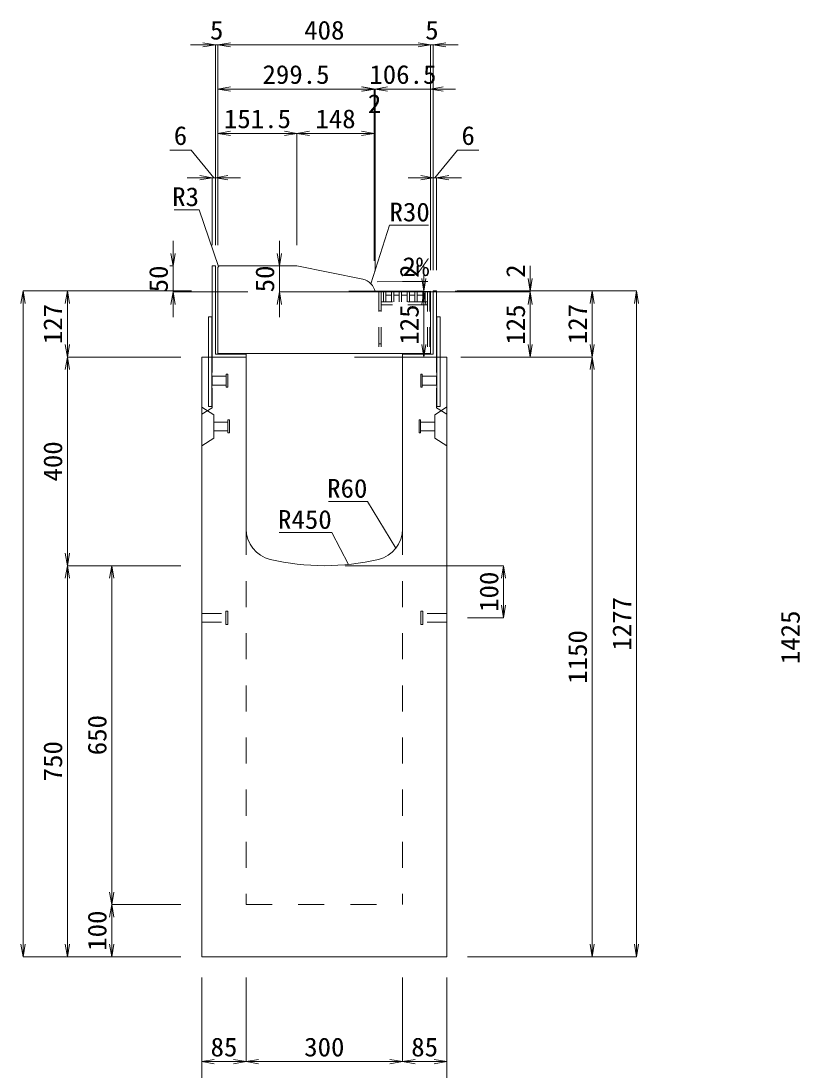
# Model space of a CAD drawing. Units: millimetres at full size. Extents: x -1809 to 57027, y -20349 to 17321.
# Drawn here: x 9318 to 10813, y -9013 to -7001 of the extents above; entities that cross this region are included whole.
import ezdxf
from ezdxf.enums import TextEntityAlignment as Align

# ---------------------------------------------------------------- set-up
doc = ezdxf.new("R2010")
doc.units = ezdxf.units.MM
doc.header["$LTSCALE"] = 50
for name, pattern in [('USER1', [2, 1, -1]), ('USER2', [1.35, 0.75, -0.6]), ('USER3', [1.35, 0.75, -0.6])]:
    doc.linetypes.add(name, pattern=pattern)
for name, color, linetype, lineweight in [('インサート', 3, 'USER2', 9), ('受枠', 3, 'Continuous', 5), ('寸法線', 7, 'Continuous', 13), ('引出線', 4, 'Continuous', 13), ('本体', 2, 'Continuous', 13), ('補助線', 8, 'Continuous', 13), ('ｸﾞﾚｰﾁﾝｸﾞ', 7, 'USER3', 9)]:
    doc.layers.add(name, color=color, linetype=linetype, lineweight=lineweight)
doc.styles.add('ＭＳ 明朝', font='')
doc.styles.get('ＭＳ 明朝').set_extended_font_data('MS Mincho')

# ---------------------------------------------------------------- blocks, each defined once
blk = doc.blocks.new('open_arrow')
at = {"color": 0, "linetype": 'Continuous', "lineweight": -2}
blk.add_lwpolyline([(7.5, 1.25), (0, 0), (7.5, -1.25)], dxfattribs=at)

msp = doc.modelspace()

# ---------------------------------------------------------------- linework, layer by layer
at = {"layer": 'インサート'}
for p, q in [((9685, -7682.55), (9712, -7682.55)), ((9685, -7682.55), (9685, -7699.55)), ((9715, -7678.55), (9712, -7678.55)), ((9712, -7678.55), (9712, -7703.55)), ((9715, -7703.55), (9715, -7678.55)), ((10085, -7678.55), (10088, -7678.55)), ((10085, -7703.55), (10085, -7678.55)), ((10088, -7678.55), (10088, -7703.55)), ((10115, -7682.55), (10088, -7682.55)), ((10115, -7682.55), (10115, -7699.55)), ((9685, -7699.55), (9712, -7699.55)), ((9712, -7703.55), (9715, -7703.55)), ((10088, -7703.55), (10085, -7703.55)), ((10115, -7699.55), (10088, -7699.55)), ((9688.2, -7770.55), (9715.2, -7770.55)), ((9688.2, -7770.55), (9688.2, -7787.55)), ((9718.2, -7766.55), (9715.2, -7766.55)), ((9715.2, -7766.55), (9715.2, -7791.55)), ((9718.2, -7791.55), (9718.2, -7766.55)), ((10081.8, -7766.55), (10084.8, -7766.55)), ((10081.8, -7791.55), (10081.8, -7766.55)), ((10084.8, -7766.55), (10084.8, -7791.55)), ((10111.8, -7770.55), (10084.8, -7770.55)), ((10111.8, -7770.55), (10111.8, -7787.55)), ((9688.2, -7787.55), (9715.2, -7787.55)), ((9715.2, -7791.55), (9718.2, -7791.55)), ((10084.8, -7791.55), (10081.8, -7791.55)), ((10111.8, -7787.55), (10084.8, -7787.55)), ((9665, -8137.55), (9711, -8137.55)), ((9665, -8154.55), (9665, -8137.55)), ((9711, -8158.55), (9711, -8133.55)), ((9711, -8133.55), (9715, -8133.55)), ((9715, -8158.55), (9715, -8133.55)), ((10085, -8133.55), (10089, -8133.55)), ((10085, -8133.55), (10085, -8158.55)), ((10089, -8133.55), (10089, -8158.55)), ((10135, -8137.55), (10089, -8137.55)), ((10135, -8137.55), (10135, -8154.55)), ((9665, -8154.55), (9711, -8154.55)), ((9715, -8158.55), (9711, -8158.55)), ((10089, -8158.55), (10085, -8158.55)), ((10135, -8154.55), (10089, -8154.55))]:
    msp.add_line(p, q, dxfattribs=at)
at = {"layer": '受枠'}
for p, q in [((9685, -7471.05), (9685, -7646.05)), ((9685, -7471.05), (9691, -7471.05)), ((9685, -7471.05), (9691, -7471.05)), ((9691, -7471.05), (9691, -7640.05)), ((10109, -7519.06), (10109, -7640.05)), ((10109, -7519.06), (10115, -7519.06)), ((10115, -7646.05), (10115, -7519.06)), ((9678, -7741.05), (9678, -7569.06)), ((9684, -7569.06), (9678, -7569.06)), ((9684, -7741.05), (9684, -7569.06)), ((10116, -7741.05), (10116, -7569.06)), ((10116, -7569.06), (10122, -7569.06)), ((10122, -7741.05), (10122, -7569.06)), ((9691, -7640.05), (9750, -7640.05)), ((9750, -7646.05), (9750, -7640.05)), ((10050, -7640.05), (10050, -7646.05)), ((10050, -7640.05), (10109, -7640.05)), ((10050, -7646.05), (10050, -7640.05)), ((9750, -7646.05), (9685, -7646.05)), ((10115, -7646.05), (10050, -7646.05)), ((9684, -7741.05), (9678, -7741.05)), ((10116, -7741.05), (10122, -7741.05))]:
    msp.add_line(p, q, dxfattribs=at)
at = {"layer": '寸法線'}
for p, q in [((9744, -7046.93), (9643, -7046.93)), ((9691, -7431.03), (9691, -7046.93)), ((9696, -7431.03), (9696, -7046.93)), ((10104, -7046.93), (9696, -7046.93)), ((9696, -7431.03), (9696, -7046.93)), ((10056, -7046.93), (10157, -7046.93)), ((10104, -7479.23), (10104, -7046.93)), ((10104, -7479.23), (10104, -7046.93)), ((10109, -7479.04), (10109, -7046.93)), ((9995.51, -7131.93), (9696, -7131.93)), ((9696, -7431.03), (9696, -7131.93)), ((9947.51, -7131.93), (10045.44, -7131.93)), ((9949.44, -7131.93), (10152, -7131.93)), ((9995.51, -7461.09), (9995.51, -7131.93)), ((9995.51, -7461.09), (9995.51, -7131.93)), ((9997.44, -7481.08), (9997.44, -7131.93)), ((9997.44, -7481.08), (9997.44, -7131.93)), ((10104, -7479.23), (10104, -7131.93)), ((9696, -7216.93), (9847.5, -7216.93)), ((9696, -7431.03), (9696, -7216.93)), ((9847.5, -7431.03), (9847.5, -7216.93)), ((9847.5, -7216.93), (9995.51, -7216.93)), ((9847.5, -7431.03), (9847.5, -7216.93)), ((9995.51, -7461.09), (9995.51, -7216.93)), ((9644.67, -7249.13), (9603.44, -7249.13)), ((9688, -7301.93), (9644.67, -7249.13)), ((10112, -7301.93), (10155.33, -7249.13)), ((10155.33, -7249.13), (10196.56, -7249.13)), ((9739, -7301.93), (9637, -7301.93)), ((9685, -7431.03), (9685, -7301.93)), ((9691, -7431.03), (9691, -7301.93)), ((10061, -7301.93), (10163, -7301.93)), ((10109, -7479.04), (10109, -7301.93)), ((10115, -7479.04), (10115, -7301.93)), ((9609.83, -7569.11), (9609.83, -7423.05)), ((9813.83, -7569.11), (9813.83, -7423.05)), ((9609.83, -7471.05), (9603.48, -7471.05)), ((9813.83, -7471.05), (9807.48, -7471.05)), ((10090.94, -7569.1), (10090.94, -7471.25)), ((10294.94, -7569.1), (10294.94, -7471.25)), ((9322.06, -8796.05), (9322.06, -7519.05)), ((9644.98, -7519.05), (9322.06, -7519.05)), ((9407.06, -7519.05), (9407.06, -7646.05)), ((9644.98, -7519.05), (9407.06, -7519.05)), ((9753.42, -7521.11), (9609.83, -7521.11)), ((9957.42, -7521.11), (9813.83, -7521.11)), ((9840.46, -7521.1), (10090.94, -7521.1)), ((9840.46, -7521.1), (10090.94, -7521.1)), ((9947.02, -7519.25), (10090.94, -7519.25)), ((10044.46, -7521.1), (10294.94, -7521.1)), ((10044.46, -7521.1), (10294.94, -7521.1)), ((10090.94, -7646.05), (10090.94, -7521.1)), ((10151.02, -7519.25), (10294.94, -7519.25)), ((10155.02, -7519.06), (10413.78, -7519.06)), ((10155.02, -7519.06), (10498.78, -7519.06)), ((10294.94, -7646.05), (10294.94, -7521.1)), ((10413.78, -7519.06), (10413.78, -7646.05)), ((10498.78, -7519.06), (10498.78, -8796.05)), ((9624.98, -7646.05), (9407.06, -7646.05)), ((9407.06, -7646.05), (9407.06, -8046.05)), ((9624.98, -7646.05), (9407.06, -7646.05)), ((9958.02, -7646.05), (10090.94, -7646.05)), ((10162.02, -7646.05), (10294.94, -7646.05)), ((10175.02, -7646.05), (10413.78, -7646.05)), ((10175.02, -7646.05), (10413.78, -7646.05)), ((10413.78, -7646.05), (10413.78, -8796.05)), ((9624.98, -8046.05), (9407.06, -8046.05)), ((9407.06, -8796.05), (9407.06, -8046.05)), ((9624.98, -8046.05), (9407.06, -8046.05)), ((9492.06, -8046.05), (9492.06, -8696.05)), ((9624.98, -8046.05), (9492.06, -8046.05)), ((9940.02, -8046.05), (10243.78, -8046.05)), ((10243.78, -8046.05), (10243.78, -8146.05)), ((10175.02, -8146.05), (10243.78, -8146.05)), ((9624.98, -8696.05), (9492.06, -8696.05)), ((9492.06, -8696.05), (9492.06, -8796.05)), ((9624.98, -8696.05), (9492.06, -8696.05)), ((9624.98, -8796.05), (9322.06, -8796.05)), ((9624.98, -8796.05), (9407.06, -8796.05)), ((9624.98, -8796.05), (9492.06, -8796.05)), ((10175.02, -8796.05), (10413.78, -8796.05)), ((10175.02, -8796.05), (10498.78, -8796.05)), ((9665, -8836.07), (9665, -8997.21)), ((9665, -8836.07), (9665, -9082.21)), ((9750, -8836.07), (9750, -8997.21)), ((9750, -8836.07), (9750, -8997.21)), ((10050, -8836.07), (10050, -8997.21)), ((10050, -8836.07), (10050, -8997.21)), ((10135, -8836.07), (10135, -8997.21)), ((10135, -8836.07), (10135, -9082.21)), ((9665, -8997.21), (9750, -8997.21)), ((9750, -8997.21), (10050, -8997.21)), ((10050, -8997.21), (10135, -8997.21))]:
    msp.add_line(p, q, dxfattribs=at)
at = {"layer": '引出線'}
for points in [[(9696.88, -7471.93), (9659.65, -7363.53), (9611.92, -7363.53)], [(9989.42, -7505.21), (10025.11, -7392.88), (10099.79, -7392.88)], [(10001.31, -7501.75), (10050.05, -7501.21), (10098.81, -7501.21)], [(10037.07, -8012.74), (9982.66, -7922.84), (9907.98, -7922.84)], [(9946.44, -8043.65), (9914.22, -7982.51), (9813.21, -7982.51)]]:
    msp.add_lwpolyline(points, dxfattribs=at)
at = {"layer": '本体', "lineweight": 20}
for p, q in [((9696, -7474.05), (9696, -7639.05)), ((9847.5, -7471.05), (9698.95, -7471.05)), ((9973.81, -7496.66), (9847.5, -7471.05)), ((9997.44, -7521.1), (10104, -7519.25)), ((10104, -7639.05), (10104, -7519.25)), ((10104, -7639.05), (9696, -7639.05))]:
    msp.add_line(p, q, dxfattribs=at)
at = {"layer": '本体'}
for p, q in [((9665, -7646.05), (9665, -8796.05)), ((9665, -7646.05), (9750, -7646.05)), ((9750, -7646.05), (9750, -7975.53)), ((10050, -7646.05), (10050, -7975.53)), ((10050, -7646.05), (10135, -7646.05)), ((10135, -7646.05), (10135, -8796.05)), ((9665, -8796.05), (10135, -8796.05))]:
    msp.add_line(p, q, dxfattribs=at)
at = {"layer": '本体', "linetype": 'USER2', "lineweight": 9}
for p, q in [((9685, -7743.05), (9685, -7646.05)), ((10115, -7743.05), (10115, -7646.05)), ((9665, -7755.55), (9685, -7743.05)), ((10135, -7755.55), (10115, -7743.05))]:
    msp.add_line(p, q, dxfattribs=at)
at = {"layer": '本体', "lineweight": 9}
for p, q in [((9665, -7742.05), (9688.2, -7756.55)), ((10134.58, -7742.31), (10111.8, -7756.55)), ((9688.2, -7756.55), (9688.2, -7801.55)), ((10111.8, -7756.55), (10111.8, -7801.55)), ((9688.2, -7801.55), (9665, -7816.05)), ((10111.8, -7801.55), (10135, -7816.05))]:
    msp.add_line(p, q, dxfattribs=at)
at = {"layer": '本体', "linetype": 'USER1', "lineweight": 15}
for p, q in [((9750, -7975.53), (9750, -8696.05)), ((10050, -7975.53), (10050, -8696.05)), ((9750, -8696.05), (10050, -8696.05))]:
    msp.add_line(p, q, dxfattribs=at)
at = {"layer": '本体', "lineweight": 20}
for centre, radius, start, end in [((9699, -7474.05), 3, 90, 180), ((9967.85, -7526.06), 30, 9.51572, 78.54145)]:
    msp.add_arc(centre, radius, start, end, dxfattribs=at)
at = {"layer": '本体'}
for centre, radius, start, end in [((9810, -7975.53), 60, 180, 256.65764), ((9990, -7975.53), 60, 283.34236, 0), ((9900, -7596.05), 450, 256.65764, 283.34236)]:
    msp.add_arc(centre, radius, start, end, dxfattribs=at)
at = {"layer": '補助線'}
msp.add_line((9973.82, -7496.71), (9975.55, -7497.06), dxfattribs=at)
at = {"layer": 'ｸﾞﾚｰﾁﾝｸﾞ', "linetype": 'USER2', "lineweight": 5}
for p, q in [((10102.5, -7521.05), (10004.5, -7521.05)), ((10004.5, -7521.05), (10004.5, -7639.05)), ((10009, -7521.05), (10009, -7639.05)), ((10013.5, -7540.05), (10013.5, -7521.05)), ((10018, -7540.05), (10018, -7521.05)), ((10028.6, -7540.05), (10028.6, -7521.05)), ((10033.1, -7540.05), (10033.1, -7521.05)), ((10043.7, -7540.05), (10043.7, -7521.05)), ((10048.2, -7540.05), (10048.2, -7521.05)), ((10058.8, -7540.05), (10058.8, -7521.05)), ((10063.3, -7540.05), (10063.3, -7521.05)), ((10073.9, -7540.05), (10073.9, -7521.05)), ((10078.4, -7540.05), (10078.4, -7521.05)), ((10089, -7540.05), (10089, -7521.05)), ((10093.5, -7540.05), (10093.5, -7521.05)), ((10098, -7521.05), (10098, -7639.05)), ((10102.5, -7521.05), (10102.5, -7639.05)), ((10098, -7540.05), (10009, -7540.05)), ((10018, -7527.05), (10028.6, -7527.05)), ((10033.1, -7527.05), (10043.7, -7527.05)), ((10048.2, -7527.05), (10058.8, -7527.05)), ((10063.3, -7527.05), (10073.9, -7527.05)), ((10078.4, -7527.05), (10089, -7527.05)), ((10009, -7557.55), (10004.5, -7557.55)), ((10098, -7546.05), (10009, -7546.05)), ((10009, -7620.55), (10004.5, -7620.55))]:
    msp.add_line(p, q, dxfattribs=at)

# ---------------------------------------------------------------- block references
at = {"layer": '寸法線', "xscale": 3.2, "yscale": 3.2}
for p, rotation in [((9691, -7046.93), 180), ((10104, -7046.93), 180), ((10104, -7046.93), 180), ((9995.51, -7131.93), 180), ((9995.51, -7131.93), 180), ((9997.44, -7131.93), 180), ((9847.5, -7216.93), 180), ((9995.51, -7216.93), 180), ((9685, -7301.93), 180), ((10109, -7301.93), 180), ((9609.83, -7471.05), 90), ((9813.83, -7471.05), 90), ((10090.94, -7519.25), 90), ((10294.94, -7519.25), 90), ((9322.06, -7519.05), 270), ((9407.06, -7519.05), 270), ((9609.83, -7521.11), 270), ((9813.83, -7521.11), 270), ((10090.94, -7521.1), 270), ((10090.94, -7521.1), 270), ((10294.94, -7521.1), 270), ((10294.94, -7521.1), 270), ((10413.78, -7519.06), 270), ((10498.78, -7519.06), 270), ((9407.06, -7646.05), 90), ((10090.94, -7646.05), 90), ((10294.94, -7646.05), 90), ((10413.78, -7646.05), 90), ((9407.06, -7646.05), 270), ((10413.78, -7646.05), 270), ((9407.06, -8046.05), 90), ((9407.06, -8046.05), 270), ((9492.06, -8046.05), 270), ((10243.78, -8046.05), 270), ((10243.78, -8146.05), 90), ((9492.06, -8696.05), 90), ((9492.06, -8696.05), 270), ((9322.06, -8796.05), 90), ((9407.06, -8796.05), 90), ((9492.06, -8796.05), 90), ((10413.78, -8796.05), 90), ((10498.78, -8796.05), 90), ((9750, -8997.21), 180), ((10050, -8997.21), 180), ((10135, -8997.21), 180)]:
    msp.add_blockref('open_arrow', p, dxfattribs=dict(at, rotation=rotation))
for p in [(9696, -7046.93), (9696, -7046.93), (10109, -7046.93), (9696, -7131.93), (9997.44, -7131.93), (10104, -7131.93), (9696, -7216.93), (9847.5, -7216.93), (9691, -7301.93), (10115, -7301.93), (9665, -8997.21), (9750, -8997.21), (10050, -8997.21)]:
    msp.add_blockref('open_arrow', p, dxfattribs=at)
at = {"layer": '引出線', "xscale": 0.0533, "yscale": 0.0533}
for p, rotation in [((9696.88, -7471.93), 109), ((10001.31, -7501.75), 0.6), ((9989.42, -7505.21), 72.4), ((10037.07, -8012.74), 121.2), ((9946.44, -8043.65), 117.8)]:
    msp.add_blockref('open_arrow', p, dxfattribs=dict(at, rotation=rotation))

# ---------------------------------------------------------------- texts
at = {"layer": '寸法線', "style": 'ＭＳ 明朝', "width": 1.05}
for s, p in [('408', (9900, -7018.91)), ('5', (9693.5, -7018.91)), ('5', (10106.5, -7018.91)), ('299.5', (9845.75, -7103.91)), ('106.5', (10050.72, -7103.91)), ('2', (9996.47, -7159.95)), ('151.5', (9771.75, -7188.91)), ('148', (9921.5, -7188.91)), ('6', (9624.05, -7221.11)), ('6', (10175.95, -7221.11)), ('85', (9707.5, -8969.19)), ('300', (9900, -8969.19)), ('85', (10092.5, -8969.19))]:
    msp.add_text(s, height=36.03, dxfattribs=at).set_placement(p, align=Align.MIDDLE_CENTER)
for s, p in [('50', (9581.81, -7496.08)), ('50', (9785.81, -7496.08)), ('2', (10062.92, -7480.99)), ('2', (10266.92, -7480.99)), ('127', (9379.04, -7582.55)), ('125', (10062.92, -7583.58)), ('125', (10266.92, -7583.58)), ('127', (10385.76, -7582.56)), ('400', (9379.04, -7846.05)), ('100', (10215.76, -8096.05)), ('1277', (10470.76, -8157.56)), ('1425', (10794.04, -8183.55)), ('1150', (10385.76, -8221.05)), ('650', (9464.04, -8371.05)), ('750', (9379.04, -8421.05)), ('100', (9464.04, -8746.05))]:
    msp.add_text(s, height=36.03, rotation=90, dxfattribs=at).set_placement(p, align=Align.MIDDLE_CENTER)
at = {"layer": '引出線', "style": 'ＭＳ 明朝', "width": 1.05}
for s, p in [('R3', (9659.65, -7320.33)), ('R60', (9982.66, -7879.64)), ('R450', (9914.22, -7939.31))]:
    msp.add_text(s, height=36.03, dxfattribs=at).set_placement(p, align=Align.TOP_RIGHT)
for s, p in [('R30', (10025.11, -7349.68)), ('2%', (10050.05, -7454.3))]:
    msp.add_text(s, height=36.03, dxfattribs=at).set_placement(p, align=Align.TOP_LEFT)

doc.saveas('drawing.dxf')
